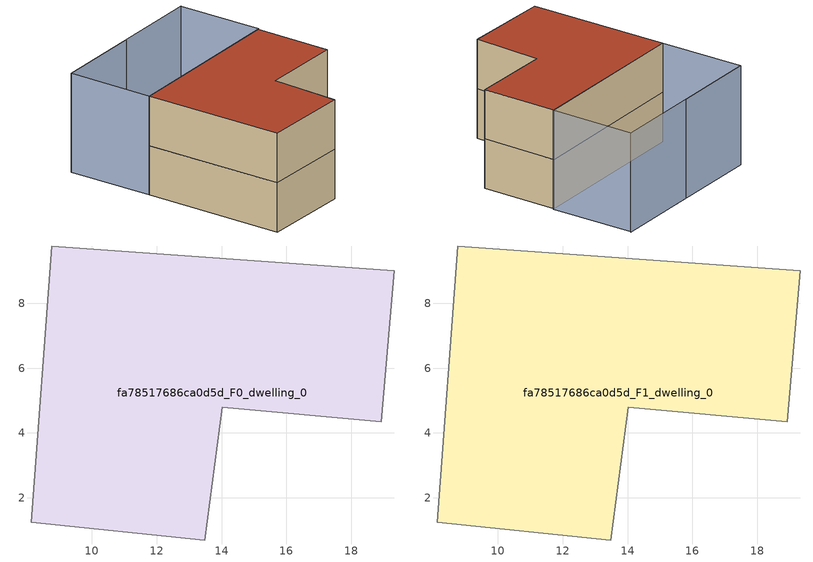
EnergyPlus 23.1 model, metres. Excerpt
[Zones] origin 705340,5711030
fa78517686ca0d5d_F0_dwelling_0
 floor ground (EU_floor_Construction): 19.32,9.01 18.92,4.35 14.02,4.79 13.48,0.7 8.13,1.24 8.76,9.77 z0
 wall adiabatic (EU_wall_Construction): 8.13,1.24 13.48,0.7 14.02,4.79 18.92,4.35 19.32,9.01 8.76,9.77 8.13,1.24 z0:3
fa78517686ca0d5d_F1_dwelling_0
 floor to fa78517686ca0d5d_F0_dwelling_0 (EU_floor_Construction): 19.32,9.01 18.92,4.35 14.02,4.79 13.48,0.7 8.13,1.24 8.76,9.77 z3
 wall adiabatic (EU_wall_Construction): 8.13,1.24 13.48,0.7 14.02,4.79 18.92,4.35 19.32,9.01 8.76,9.77 8.13,1.24 z3:6
 roof outside (EU_roof_Construction): 18.92,4.35 19.32,9.01 8.76,9.77 8.13,1.24 13.48,0.7 14.02,4.79 z6
shading: 19.8,14.18 9.17,14.98 / 9.15,14.98 19.76,14.18 / 19.76,14.18 19.37,8.97 / 19.37,8.97 8.76,9.77 / 8.76,9.77 9.15,14.98 z0:6
[Building]
EU S2 Campaign: North Axis=0; Terrain=City; Solar Distribution=FullExterior
[Site:Location]
London: Latitude=51.5; Longitude=-0.5; Time Zone=0; Elevation=25
[SizingPeriod:WeatherFileDays]
AnnualSizingPeriod: Begin Month=1; Begin Day of Month=1; End Month=12; End Day of Month=31; Day of Week for Start Day=Monday; Use Weather File Daylight Saving Period=No; Use Weather File Rain and Snow Indicators=No
[MATERIAL]
EU_InternalMass_Material: Roughness=MediumRough; Thickness=0.1; Conductivity=1; Density=1800; Specific Heat=900; Thermal Absorptance=0.9; Solar Absorptance=0.7; Visible Absorptance=0.7
[MATERIAL:NOMASS] Roughness=MediumRough; Thermal Absorptance=0.9; Solar Absorptance=0.7; Visible Absorptance=0.7
Name | Thermal Resistance
EU_wall_NoMass | 3.33993
EU_roof_NoMass | 5.24846
EU_floor_NoMass | 4.08214
[CONSTRUCTION]
EU_wall_Construction: EU_wall_NoMass
EU_roof_Construction: EU_roof_NoMass
EU_floor_Construction: EU_floor_NoMass
EU_InternalMass_Construction: EU_InternalMass_Material
[ZONE] Type=1; Multiplier=1; Ceiling Height=autocalculate; Volume=212.704; Floor Area=autocalculate; Part of Total Floor Area=Yes
fa78517686ca0d5d_F0_dwelling_0; fa78517686ca0d5d_F1_dwelling_0
[INTERNALMASS] Construction=EU_InternalMass_Construction; Surface Area=70.9015
Name | Zone or ZoneList
fa78517686ca0d5d_F0_dwelling_0_EU_InternalMass | fa78517686ca0d5d_F0_dwelling_0
fa78517686ca0d5d_F1_dwelling_0_EU_InternalMass | fa78517686ca0d5d_F1_dwelling_0
[OTHEREQUIPMENT] Fuel Type=Electricity; Design Level Calculation Method=Watts/Area; Power per Zone Floor Area=1; Fraction Latent=0; Fraction Radiant=0; Fraction Lost=0; Carbon Dioxide Generation Rate=0; EndUse Subcategory=EU_Step8_InternalGains
Name | Zone or ZoneList or Space or SpaceList | Schedule
EU_Step8_InternalGain_fa78517686ca0d5d_F0_dwelling_0_f000 | fa78517686ca0d5d_F0_dwelling_0 | EU_Step8_GainSchedule_fa78517686ca0d5d_F0_dwelling_0_f000
EU_Step8_InternalGain_fa78517686ca0d5d_F1_dwelling_0_f000 | fa78517686ca0d5d_F1_dwelling_0 | EU_Step8_GainSchedule_fa78517686ca0d5d_F1_dwelling_0_f000
[ZONEVENTILATION:DESIGNFLOWRATE] Schedule=EU_AlwaysOn; Design Flow Rate Calculation Method=AirChanges/Hour; Air Changes per Hour=0.453648; Ventilation Type=Natural; Fan Pressure Rise=0; Fan Total Efficiency=1; Constant Term Coefficient=1; Temperature Term Coefficient=0; Velocity Term Coefficient=0; Velocity Squared Term Coefficient=0; Minimum Indoor Temperature=-100; Maximum Indoor Temperature=100; Delta Temperature=-100; Minimum Outdoor Temperature=-100; Maximum Outdoor Temperature=100; Maximum Wind Speed=40
Name | Zone or ZoneList or Space or SpaceList
EU_ConstantAir_fa78517686ca0d5d_F0_dwelling_0 | fa78517686ca0d5d_F0_dwelling_0
EU_ConstantAir_fa78517686ca0d5d_F1_dwelling_0 | fa78517686ca0d5d_F1_dwelling_0
[HVACTEMPLATE:THERMOSTAT] Constant Heating Setpoint=20; Constant Cooling Setpoint=50
EU_HeatOnly_fa78517686ca0d5d_F0_dwelling_0; EU_HeatOnly_fa78517686ca0d5d_F1_dwelling_0
[HVACTEMPLATE:ZONE:IDEALLOADSAIRSYSTEM] System Availability Schedule=EU_AlwaysOn; Maximum Heating Supply Air Temperature=50; Minimum Cooling Supply Air Temperature=13; Maximum Heating Supply Air Humidity Ratio=0.0156; Minimum Cooling Supply Air Humidity Ratio=0.0077; Heating Limit=NoLimit; Cooling Limit=NoLimit; Heating Availability Schedule=EU_AlwaysOn; Cooling Availability Schedule=EU_CoolingOff; Dehumidification Control Type=ConstantSensibleHeatRatio; Cooling Sensible Heat Ratio=0.7; Dehumidification Setpoint=60; Humidification Control Type=None; Humidification Setpoint=30; Outdoor Air Method=None; Outdoor Air Flow Rate per Person=0.00944; Outdoor Air Flow Rate per Zone Floor Area=0; Outdoor Air Flow Rate per Zone=0; Demand Controlled Ventilation Type=None; Outdoor Air Economizer Type=NoEconomizer; Heat Recovery Type=None; Sensible Heat Recovery Effectiveness=0.7; Latent Heat Recovery Effectiveness=0.65
Name | Template Thermostat
fa78517686ca0d5d_F0_dwelling_0 | EU_HeatOnly_fa78517686ca0d5d_F0_dwelling_0
fa78517686ca0d5d_F1_dwelling_0 | EU_HeatOnly_fa78517686ca0d5d_F1_dwelling_0
[SIZING:ZONE] Zone Cooling Design Supply Air Temperature Input Method=SupplyAirTemperature; Zone Cooling Design Supply Air Temperature=13; Zone Heating Design Supply Air Temperature Input Method=SupplyAirTemperature; Zone Heating Design Supply Air Temperature=50; Zone Cooling Design Supply Air Humidity Ratio=0.008; Zone Heating Design Supply Air Humidity Ratio=0.008; Cooling Design Air Flow Method=DesignDay; Cooling Design Air Flow Rate=0; Cooling Minimum Air Flow per Zone Floor Area=0.000762; Cooling Minimum Air Flow=0; Cooling Minimum Air Flow Fraction=0.2; Heating Design Air Flow Method=DesignDay; Heating Design Air Flow Rate=0; Heating Maximum Air Flow per Zone Floor Area=0.002032; Heating Maximum Air Flow=0.141576; Heating Maximum Air Flow Fraction=0.3; Account for Dedicated Outdoor Air System=No; Dedicated Outdoor Air System Control Strategy=NeutralSupplyAir; Dedicated Outdoor Air Low Setpoint Temperature for Design=autosize; Dedicated Outdoor Air High Setpoint Temperature for Design=autosize; Zone Load Sizing Method=Sensible Load Only No Latent Load; Zone Latent Cooling Design Supply Air Humidity Ratio Input Method=HumidityRatioDifference; Zone Cooling Design Supply Air Humidity Ratio Difference=0.005; Zone Latent Heating Design Supply Air Humidity Ratio Input Method=HumidityRatioDifference; Zone Humidification Design Supply Air Humidity Ratio Difference=0.005
fa78517686ca0d5d_F0_dwelling_0; fa78517686ca0d5d_F1_dwelling_0
[SCHEDULE:CONSTANT]
Name | Hourly Value
EU_AlwaysOn | 1
EU_CoolingOff | 0
[SCHEDULE:FILE] Column Number=1; Rows to Skip at Top=0; Number of Hours of Data=8760; Column Separator=Comma; Interpolate to Timestep=No; Minutes per Item=60; Adjust Schedule for Daylight Savings=Yes
Name | File
EU_Step8_GainSchedule_fa78517686ca0d5d_F0_dwelling_0_f000 | ../../schedules/fa78517686ca0d5d/fa78517686ca0d5d_F0_dwelling_0_f000_gain.csv
EU_Step8_GainSchedule_fa78517686ca0d5d_F1_dwelling_0_f000 | ../../schedules/fa78517686ca0d5d/fa78517686ca0d5d_F1_dwelling_0_f000_gain.csv
